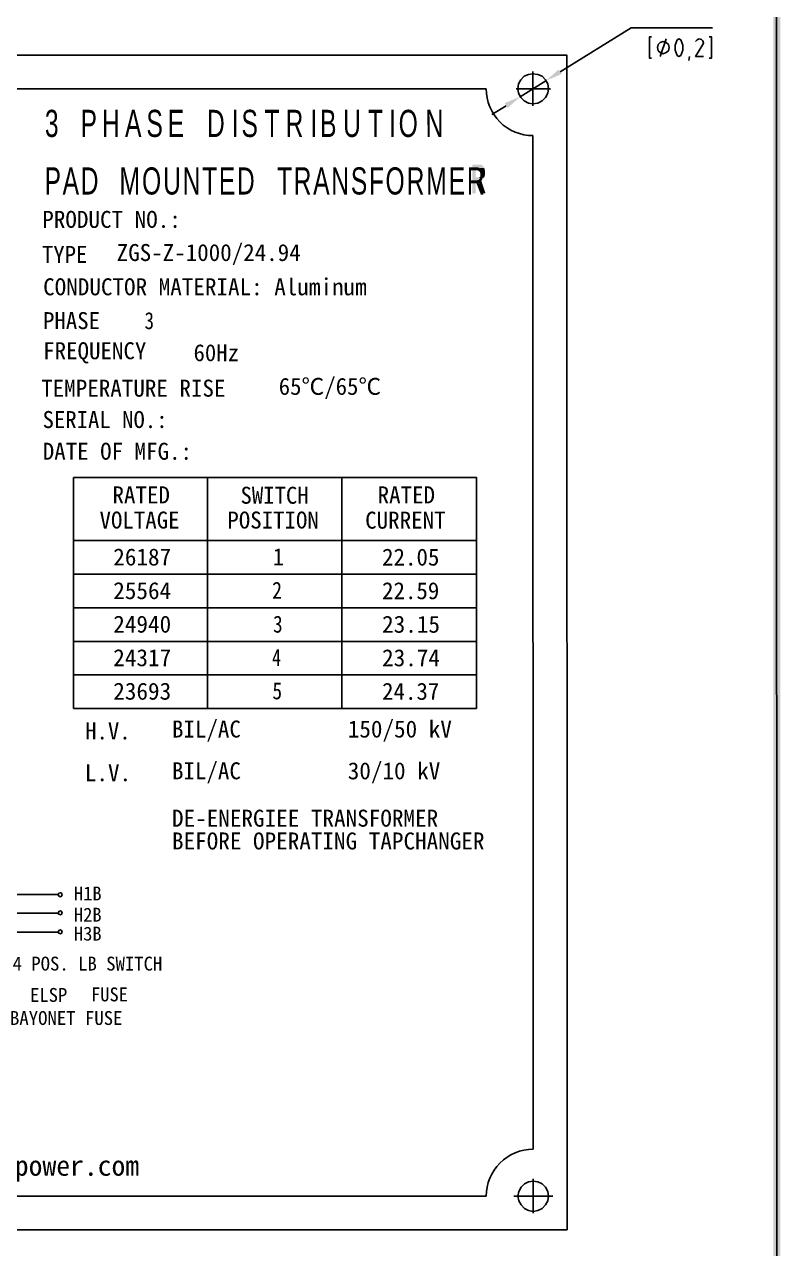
# Model space of a CAD drawing. Header units: millimetres. Extents: x -185079 to -2648, y 85916 to 249201.
# Drawn here: x -56765 to -55701, y 121874 to 123598 of the extents above; entities that cross this region are included whole.
import ezdxf

# ---------------------------------------------------------------- set-up
doc = ezdxf.new("R2010")
doc.units = ezdxf.units.MM
for name, color, linetype in [('01', 7, 'Continuous'), ('PDF_Geometry', 7, 'Continuous'), ('PDF_Solid Fills', 7, 'Continuous'), ('PDF_Text', 7, 'Continuous')]:
    doc.layers.add(name, color=color, linetype=linetype)
doc.styles.add('PDF FangSong', font='simfang.ttf')

msp = doc.modelspace()

# ---------------------------------------------------------------- hatches: boundary and pattern name
at = {"layer": 'PDF_Solid Fills', "transparency": 33554559, "extrusion": (-0.004685415688226632, -0.01745240643729066, 0.9998367168639968)}
for points in [[(-86036.65697241713, 105665.7575245677), (-86043.78412394873, 105653.3975716625), (-85160.18251461453, 102401.5667222543)], [(-86043.78412394873, 105653.3975716625), (-85160.18251461453, 102401.5667222543), (-85172.54241679746, 102408.6947263498)], [(-86128.34490718727, 104803.2291545701), (-86122.58996990997, 104798.1767042638), (-86141.65057228375, 104783.1622631019)], [(-86189.42501363842, 104737.895437548), (-86183.53211892744, 104732.3302437635), (-86170.74018029215, 104752.2591935038)]]:
    msp.add_hatch(color=256, dxfattribs=at).paths.add_polyline_path(points)
at = {"layer": 'PDF_Text', "transparency": 33554559, "extrusion": (-0.004685415688226632, -0.01745240643729066, 0.9998367168639968)}
for points in [[(-86202.87793943749, 104644.6642967323), (-86211.0833469678, 104642.4610462003), (-86200.6179857446, 104603.4856538764), (-86196.00240325193, 104604.724993242), (-86200.40890431192, 104621.1358083026), (-86196.81907927428, 104622.0997194685), (-86192.85413731122, 104623.7141407393), (-86192.99183390265, 104624.2269542581), (-86192.47902038576, 104624.3646508516), (-86191.59095952589, 104625.1528925663), (-86191.21584260053, 104625.8034026781), (-86190.9784222684, 104626.9667263055), (-86190.74100193437, 104628.1300499286), (-86190.36588500891, 104628.7805600372), (-86201.78587023212, 104626.2639434715), (-86205.09072851794, 104638.5719895582), (-86202.01371699721, 104639.3982041311), (-86193.43319254144, 104642.2519647675), (-86194.08383307104, 104642.6270466727), (-86194.87203977081, 104643.5149771134), (-86195.5225498811, 104643.8900940349), (-86196.17313002815, 104644.2654718063), (-86196.82364013662, 104644.6405887283), (-86197.4741502468, 104645.0157056572), (-86198.63760429142, 104645.2530909693), (-86199.15041780831, 104645.1153943758), (-86199.80092791849, 104645.4905113015), (-86200.82655495053, 104645.2151181181), (-86201.85231240546, 104644.9396899152)], [(-86193.43278196534, 104642.2509564227), (-86202.01330641923, 104639.3971957821), (-86200.98754896605, 104639.6726239892), (-86199.82422534085, 104639.4352036533), (-86199.31141182383, 104639.5729002469), (-86198.1480881986, 104639.335479911), (-86197.49744766903, 104638.9603980095), (-86197.35975107757, 104638.4475844945), (-86196.7092409674, 104638.0724675651), (-86196.43377774568, 104637.046579693), (-86195.64557104392, 104636.1586492523), (-86195.2324812695, 104634.6202086997), (-86194.95708808476, 104633.594581666), (-86195.19450841691, 104632.4312580386), (-86194.91904519519, 104631.4053701666), (-86195.15646552722, 104630.2420465392), (-86195.53171287206, 104629.5915014106), (-86195.90682979742, 104628.9409913058), (-86196.28194672287, 104628.2904811977), (-86197.30757375677, 104628.0150880111), (-86197.68269068036, 104627.3645779025), (-86201.78545965602, 104626.2629351262), (-86190.36534401354, 104628.7795867124), (-86190.12792367951, 104629.942910336), (-86189.89050334749, 104631.1062339628), (-86190.16589653221, 104632.1318609966), (-86189.92847619821, 104633.2951846239), (-86190.34163601321, 104634.8338860153), (-86190.61702919622, 104635.859513049), (-86190.89242238094, 104636.8851400828), (-86191.30551215725, 104638.4235806316), (-86192.09378889586, 104639.3117719144), (-86192.36918208071, 104640.3373989482), (-86193.15738878232, 104641.2253293889)], [(-86192.85452857272, 104623.7140356824), (-86196.81894885491, 104622.0997544853), (-86187.28418220473, 104607.0659403671), (-86182.66859971391, 104608.3052797327)]]:
    msp.add_hatch(color=256, dxfattribs=at).paths.add_polyline_path(points)

# ---------------------------------------------------------------- linework, layer by layer
at = {"layer": '01', "lineweight": 25, "extrusion": (-0.004685415688226634, -0.01745240643729067, 0.9998367168639968)}
msp.add_lwpolyline([(-86186.40975300755, 104734.8565643216), (-86202.73080915607, 104717.8285110635)], dxfattribs=at)
at = {"layer": 'PDF_Geometry', "lineweight": 25, "extrusion": (-0.004685415688226634, -0.01745240643729067, 0.9998367168639968)}
for points in [[(-86040.4078107831, 105659.2522326787), (-85166.68742489847, 102405.3182223807)], [(-86125.46792521107, 104800.7026589187), (-86045.16575141203, 104886.5925987456), (-85934.39359749419, 104916.3362532714)], [(-86014.16791985868, 104881.7204487794), (-86016.73224828378, 104881.0318957833), (-86008.88326238339, 104851.800481963), (-86006.3189339584, 104852.4890349629)], [(-85986.0714207239, 104873.3197633741), (-85988.19869053198, 104877.1471391651), (-85992.10201202448, 104879.3977706735), (-85996.47991334272, 104879.3218249716), (-86000.30728913551, 104877.194555162), (-86002.04517716564, 104873.4291911046), (-86001.96916142521, 104869.0510289441), (-85999.84189161727, 104865.2236531535), (-85996.58934107352, 104863.348068526), (-85992.07348232144, 104862.9112707535), (-85988.38406396433, 104865.5512840375), (-85985.99540498164, 104868.9416012135), (-85986.0714207239, 104873.3197633741)], [(-85995.2121843515, 104858.2202642439), (-85993.34123062913, 104884.0139448876)], [(-85978.19346293443, 104886.9817291373), (-85978.8296381535, 104879.1133352607), (-85976.90188586556, 104871.9339460274), (-85972.40992591735, 104865.4425180689)], [(-85973.06532776725, 104888.3586950558), (-85975.90478853657, 104888.6958391341), (-85978.19346293443, 104886.9817291373)], [(-85967.28179074821, 104866.8194839875), (-85966.64587637152, 104874.6878078273), (-85968.57362865945, 104881.8671970642), (-85973.06532776725, 104888.3586950558)], [(-85948.21233694811, 104896.1315951771), (-85951.01330318394, 104894.279928668), (-85952.37652593268, 104891.164673796)], [(-85941.53090465811, 104889.6782801505), (-85941.19330894142, 104892.518141836), (-85942.90801065588, 104894.8069370007), (-85944.99749841478, 104896.4450312513), (-85948.21233694811, 104896.1315951771)], [(-85935.70432170105, 104902.7888678229), (-85932.62717975731, 104903.6151174121), (-85924.77819386077, 104874.383703596), (-85927.85533580076, 104873.5574540063)], [(-85941.53090465811, 104889.6782801505), (-85947.00614872863, 104871.1641641227), (-85936.23602151367, 104874.0560727078)], [(-87492.0760876472, 104457.9436777779), (-86122.2954295892, 104825.7462457926), (-85693.21547930871, 103227.7546389662), (-87062.99613736673, 102859.952070951), (-87492.0760876472, 104457.9436777779)], [(-85972.40992591735, 104865.4425180689), (-85969.57046514981, 104865.1053739982), (-85967.28179074821, 104866.8194839875)], [(-85954.72258116152, 104863.0442758613), (-85955.21116499728, 104868.961018648)], [(-86135.16903911902, 104773.3562728679), (-86137.98479188627, 104779.7477162452), (-86142.57653595936, 104784.5627111988), (-86148.43145781763, 104787.9389543259), (-86154.76101988215, 104788.9883243805), (-86161.70338004464, 104788.2237906549), (-86167.58187948397, 104785.5457694992), (-86172.53460604929, 104781.4669693643), (-86175.91084917435, 104775.6120475061), (-86177.4731281446, 104769.1446234105), (-86176.70862944316, 104762.2023936636), (-86174.03057326561, 104756.3237638087), (-86169.43882919612, 104751.5087688514), (-86163.58397737482, 104748.1327865706), (-86157.1165182589, 104746.5703771753), (-86150.68723245371, 104747.1971442667), (-86144.29565865708, 104750.0129320561), (-86139.48082914305, 104754.6047715284), (-86136.10451597927, 104760.4594325442), (-86134.54223700902, 104766.9268566435), (-86135.16903911902, 104773.3562728679)], [(-86149.99828819228, 104744.6329209027), (-86162.52923837442, 104791.3010376557)], [(-87370.5867520715, 104441.6317703221), (-86219.78639947773, 104750.6354947272)], [(-86179.27256660663, 104761.5139457244), (-86132.60444985177, 104774.0448959083)], [(-86170.74018029215, 104752.2591935038), (-86141.65057228375, 104783.1622631024)], [(-86139.11996761219, 104704.1190530132), (-85768.83877339457, 103325.1074256008)], [(-86639.36929485864, 104071.1196991634), (-86554.95781704375, 103756.7521017525)], [(-86006.7378657126, 103903.9557469119), (-86091.14934352573, 104218.3233443229), (-86639.36929485864, 104071.1196991634)], [(-86456.80010884124, 104120.1411603405), (-86372.38866604665, 103805.7736933451)], [(-86274.23106290317, 104169.1631431948), (-86189.81962010855, 103854.795676203)], [(-86616.37287839442, 103985.4757988286), (-86068.15292705955, 104132.679443988)], [(-86603.97969484256, 103939.3207564289), (-86055.75974350957, 104086.5244015926)], [(-86591.72417286385, 103893.6783971288), (-86043.50422153085, 104040.8820422925)], [(-86579.46868590346, 103848.0361682521), (-86031.2487345723, 103995.2398134079)], [(-86567.21319894689, 103802.3939393717), (-86018.99324761202, 103949.5975845312)], [(-86554.95771198647, 103756.7517104908), (-86006.73776065347, 103903.9553556508)], [(-86904.74871214668, 103391.4407119213), (-86547.34200845088, 103487.4087069951), (-86507.58368295385, 103498.0842951864)], [(-86507.58368295385, 103498.0842951864), (-86547.34200845088, 103487.4087069951)], [(-86502.14290412981, 103499.5445250536), (-86503.42939687008, 103500.9938588209), (-86505.32821104783, 103501.3813336078), (-86507.19603670051, 103499.9824707608), (-86507.58351148473, 103498.0836565963), (-86506.18464864205, 103496.2158309362), (-86503.86734258902, 103495.9407262471), (-86502.4180088116, 103497.2272189963), (-86502.14290412981, 103499.5445250536)], [(-86495.40035517854, 103474.4337348018), (-86496.79921801965, 103476.301560456), (-86498.69803219743, 103476.689035243), (-86500.5658578501, 103475.290172396), (-86500.84096253346, 103472.9728663446), (-86499.55446979162, 103471.5235325714), (-86497.23716373861, 103471.2484278822), (-86495.78782996119, 103472.5349206314), (-86495.40035517854, 103474.4337348018)], [(-86754.03899082285, 103404.9866093693), (-86540.59940234429, 103462.2977038839), (-86500.84107684722, 103472.9732920752)], [(-86500.84107684722, 103472.9732920752), (-86540.59940234429, 103462.2977038839)], [(-86599.33816343691, 103418.7072939643), (-86533.63217034971, 103436.3501427293), (-86493.87384485267, 103447.0257309205)], [(-86493.87384485267, 103447.0257309205), (-86533.63217034971, 103436.3501427293)], [(-86488.43312318396, 103448.4861736472), (-86489.83198602509, 103450.3539993015), (-86491.73080020284, 103450.7414740884), (-86493.59862585552, 103449.3426112414), (-86493.87373053888, 103447.02530519), (-86492.58723779707, 103445.5759714168), (-86490.26993174403, 103445.3008667276), (-86488.82059796664, 103446.5873594769), (-86488.43312318396, 103448.4861736472)], [(-85745.42931182879, 103237.9257718371), (-85757.96012193334, 103284.5933669093)], [(-85730.59985263922, 103266.6483412795), (-85733.4156054065, 103273.0397846569), (-85738.00734947958, 103277.8547796067), (-85743.86227133787, 103281.2310227337), (-85750.19183340235, 103282.2803927879), (-85757.13419356673, 103281.5158590661), (-85763.01269300419, 103278.8378379107), (-85767.9654195695, 103274.7590377755), (-85771.34166269457, 103268.9041159135), (-85772.90394166483, 103262.4366918216), (-85772.13944296341, 103255.4944620747), (-85769.46138678769, 103249.6158322198), (-85764.86964271634, 103244.8008372625), (-85759.01472085618, 103241.4245941392), (-85752.54733177913, 103239.8624455868), (-85746.1180459739, 103240.4892126746), (-85739.7264721773, 103243.3050004677), (-85734.91157262457, 103247.8965790975), (-85731.53532949949, 103253.7515009558), (-85729.97305052922, 103260.2189250551), (-85730.59985263922, 103266.6483412795)], [(-85815.21735307538, 103243.9280848191), (-86966.01770566926, 102934.9243604108)], [(-85777.78040130388, 103253.9803562681), (-85724.95852234981, 103268.1636655494)], [(-85774.70352020426, 103254.8065358168), (-85728.03540345129, 103267.3374860008)]]:
    msp.add_lwpolyline(points, dxfattribs=at)
for centre, radius, start, end in [((-86156.14605438843, 104767.4097098498), 65.73135837319397, 194.7660899444808, 285.0568007653588), ((-85751.52709088285, 103261.2820195779), 66.03844993376438, 105.1755069064491, 195.2420746134922)]:
    msp.add_arc(centre, radius, start, end, dxfattribs=at)

# ---------------------------------------------------------------- texts
at = {"layer": '01', "extrusion": (-0.004685415688226633, -0.01745240643729066, 0.9998367168639966), "insert": (-56740.28092469901, 123311.0184260088, 1886.530247942931), "char_height": 23.95730764712697, "attachment_point": 7, "text_direction": (0.999989020035304, 2.6024611274938304e-14, 0.004686129408433775), "style": 'PDF FangSong'}
msp.add_mtext('{\\W0.99786;PRODUCT NO.:}', dxfattribs=at)
at = {"layer": 'PDF_Text', "extrusion": (-0.004685415688226633, -0.01745240643729067, 0.9998367168639968), "char_height": 38.2247191011236, "attachment_point": 7, "text_direction": (0.9999890200353039, 2.5923700976675413e-14, 0.004686129408433772), "style": 'PDF FangSong'}
for s, insert in [('{\\T1.3;\\W0.65;\\fArial|b0|i0|c0|p34;3  PHASE  \\T1.4;DISTRIBUTION}', (-56736.55575663978, 123438.8802965114, 1888.779566511519)), ('{\\T1.1;\\W0.65;\\fArial|b0|i0|c0|p34;PAD\\T1.4;  \\T1.1;MOUNTED\\T1.5;  \\T1.1;TRANSFORMER}', (-56737.06615403372, 123357.8349520559, 1887.362507414424))]:
    msp.add_mtext(s, dxfattribs=dict(at, insert=insert))
at = {"layer": 'PDF_Text', "extrusion": (-0.004685415688226633, -0.01745240643729066, 0.9998367168639966), "attachment_point": 7, "text_direction": (0.999989020035304, 2.6024611274938304e-14, 0.004686129408433775), "style": 'PDF FangSong'}
for s, insert, char_height in [('\\W0.981255;TYPE', (-56740.68770452616, 123262.016395611, 1885.672998685172), 23.95730764712697), ('\\W0.985228;PHASE', (-56739.17453256958, 123168.3924419123, 1884.045859548162), 23.95730764712697), ('\\W0.824342;3', (-56596.25356796032, 123168.3924419123, 1884.7156130374), 23.95730764712697), ('\\W0.990925;FREQUENCY', (-56739.03372396192, 123120.3476675472, 1883.207885538571), 23.95730764712697), ('\\W0.980805;60Hz', (-56527.25343542918, 123123.2221697842, 1884.250501447984), 23.95730764712697), ('\\W0.995104;TEMPERATURE RISE', (-56741.76744660252, 123073.2621238747, 1882.373184573554), 23.95730764712697), ('\\W0.984330;65℃/65℃', (-56407.326809794, 123070.3876216265, 1883.890258711284), 23.95730764712697), ('\\W0.981992;SERIAL NO.:', (-56739.84722449123, 123029.0498672615, 1881.610446798355), 23.95730764712697), ('\\W0.993144;RATED', (-56641.40957588489, 122923.3803152566, 1880.227254279781), 23.95730764712697), ('\\W0.980891;SWITCH', (-56461.11593719725, 122922.4221478466, 1881.055417820892), 23.95730764712697), ('\\W0.993144;RATED', (-56268.09106467116, 122923.3803152565, 1881.976692342571), 23.95730764712697), ('\\W0.988174;VOLTAGE', (-56659.6140927563, 122887.5183023449, 1879.515963984116), 23.95730764712697), ('\\W0.987833;POSITION', (-56479.59413793313, 122887.518302345, 1880.35957005129), 23.95730764712697), ('\\W0.993883;CURRENT', (-56285.61072107119, 122887.3814429899, 1881.266222511782), 23.95730764712697), ('\\W0.985653;1', (-56415.79580386169, 122836.1887514556, 1879.762570102169), 23.95730764712697), ('\\W0.858812;2', (-56416.61336535629, 122788.9661965261, 1878.9344570482), 23.95730764712697), ('\\W0.824342;3', (-56415.24034462376, 122740.9220297456, 1878.102268013071), 23.95730764712697), ('\\W0.781747;4', (-56416.74251872547, 122694.5206309764, 1877.285280231984), 23.95730764712697), ('\\W0.834647;5', (-56416.19096690244, 122647.0237497406, 1876.458794654508), 23.95730764712697), ('\\W0.982224;H.V.', (-56679.85012407816, 122590.4932393867, 1874.236485594841), 23.95730764712697), ('\\W0.998704;L.V.', (-56680.25609776656, 122531.6358161287, 1873.207211703762), 23.95730764712697), ('{\\W0.997175;www.jiezoupower.com}', (-56973.41116181754, 121967.6916354152, 1861.989643678077), 28.67603932337727)]:
    msp.add_mtext(s, dxfattribs=dict(at, insert=insert, char_height=char_height))
at = {"layer": 'PDF_Text', "extrusion": (-0.004685415688226634, -0.01745240643729067, 0.9998367168639968), "attachment_point": 7, "style": 'PDF FangSong'}
for s, insert, char_height, text_direction in [('{\\W0.993511;ZGS-Z-1000/24.94}', (-56635.41344318914, 123258.8681746528, 1886.11137990936), 23.95730764712697, (0.999989020035304, 2.602459772447527e-14, 0.004686129408433774)), ('{\\W0.998476;CONDUCTOR MATERIAL: Aluminum}', (-56739.04155007329, 123216.0252711259, 1884.877925984119), 23.95730764712697, (0.999989020035304, 2.6024597724475272e-14, 0.0046861294084337745)), ('{\\W0.991737;DATE OF MFG.:}', (-56739.569817157, 122984.4279439606, 1880.832859658586), 23.95730764712697, (0.999989020035304, 2.6024611274938304e-14, 0.004686129408433775)), ('{\\W1.000985;26187}', (-56640.30720639093, 122835.5046065522, 1878.698527139409), 23.95730764712697, (0.999989020035304, 2.6024597724475272e-14, 0.0046861294084337745)), ('{\\W0.991188;22.05}', (-56261.78668555138, 122835.3677471935, 1880.469953844994), 23.95730764712697, (0.999989020035304, 2.602459772447527e-14, 0.004686129408433774)), ('{\\W1.000985;25564}', (-56640.30333253523, 122788.1450403694, 1877.871871913442), 23.95730764712697, (0.999989020035304, 2.6024597724475272e-14, 0.0046861294084337745)), ('{\\W0.989441;22.59}', (-56261.78281169523, 122788.0081810069, 1879.643298618976), 23.95730764712697, (0.999989020035304, 2.602459772447527e-14, 0.004686129408433774)), ('{\\W1.000985;24940}', (-56640.29946984892, 122740.9220297456, 1877.047600247469), 23.95730764712697, (0.999989020035304, 2.6024597724475272e-14, 0.0046861294084337745)), ('{\\W1.001268;23.15}', (-56261.77894900917, 122740.7851703868, 1878.81902695312), 23.95730764712697, (0.999989020035304, 2.602459772447527e-14, 0.004686129408433774)), ('{\\W1.000985;24317}', (-56640.29560718766, 122693.699322922, 1876.223333884308), 23.95730764712697, (0.999989020035304, 2.6024597724475272e-14, 0.0046861294084337745)), ('{\\W1.000985;23.74}', (-56261.77508634789, 122693.5624635595, 1877.9947605899), 23.95730764712697, (0.999989020035304, 2.602459772447527e-14, 0.004686129408433774)), ('{\\W1.000985;23693}', (-56640.2917444893, 122646.4761603999, 1875.399059567041), 23.95730764712697, (0.999989020035304, 2.6024597724475272e-14, 0.0046861294084337745)), ('{\\W0.989664;24.37}', (-56261.77122364932, 122646.3393010448, 1877.170486272576), 23.95730764712697, (0.999989020035304, 2.602459772447527e-14, 0.004686129408433774)), ('{\\W0.99165;BIL/AC}', (-56557.60050631566, 122587.7555965048, 1874.761583155138), 23.95730764712697, (0.999989020035304, 2.6024611274938304e-14, 0.004686129408433775)), ('{\\W0.999637;150/50 kV}', (-56310.08993140395, 122587.7555965048, 1875.921462474538), 23.95730764712697, (0.999989020035304, 2.6024597724475272e-14, 0.0046861294084337745)), ('{\\W0.99165;BIL/AC}', (-56557.59569197288, 122528.8981732473, 1873.734234291028), 23.95730764712697, (0.999989020035304, 2.6024611274938304e-14, 0.004686129408433775)), ('{\\W0.999633;30/10 kV}', (-56310.08511706142, 122528.8981732472, 1874.89411361042), 23.95730764712697, (0.999989020035304, 2.602459772447527e-14, 0.004686129408433774)), ('{\\f@FangSong|b0|i0|c134|p49;DE-ENERGIEE TRANSFORMER}', (-56557.5906795956, 122467.6196900977, 1872.664626133338), 23.95730764712697, (0.999989020035304, 2.6024611274938304e-14, 0.004686129408433775)), ('{\\f@FangSong|b0|i0|c134|p49;BEFORE OPERATING TAPCHANGER}', (-56557.58805554776, 122435.5395689265, 1872.104671683738), 23.95730764712697, (0.999989020035304, 2.6024611274938304e-14, 0.004686129408433775)), ('\\W0.972532;H1B', (-56695.51874100261, 122364.2208516916, 1870.213417036608), 19.55084742075647, (0.999989020035304, 2.6256774532384955e-14, 0.004686129408433777)), ('\\W0.972532;H2B', (-56695.51629232297, 122334.2846826685, 1869.690885000053), 19.55084742075647, (0.999989020035304, 2.6256774532384955e-14, 0.004686129408433777)), ('\\W0.972532;H3B', (-56695.51408119977, 122307.2527438723, 1869.219045934063), 19.55084742075647, (0.999989020035304, 2.6256774532384955e-14, 0.004686129408433777)), ('\\W0.990744;4 POS. LB SWITCH', (-56782.03081747104, 122265.0780253748, 1868.07744232743), 19.55084742075647, (0.999989020035304, 2.6256774532384955e-14, 0.004686129408433777)), ('\\W0.985420;ELSP', (-56757.44940288372, 122220.9558897545, 1867.422472083654), 19.55084742075647, (0.999989020035304, 2.6256774532384955e-14, 0.004686129408433777)), ('\\W0.979530;FUSE', (-56671.65005270003, 122221.6873133995, 1867.8373105439), 19.55084742075647, (0.999989020035304, 2.6256774532384955e-14, 0.004686129408433777)), ('\\W0.992310;BAYONET FUSE', (-56785.71110887002, 122188.4507990008, 1866.722647918451), 19.55084742075647, (0.999989020035304, 2.6256774532384955e-14, 0.004686129408433777))]:
    msp.add_mtext(s, dxfattribs=dict(at, insert=insert, char_height=char_height, text_direction=text_direction))

doc.saveas('drawing.dxf')
